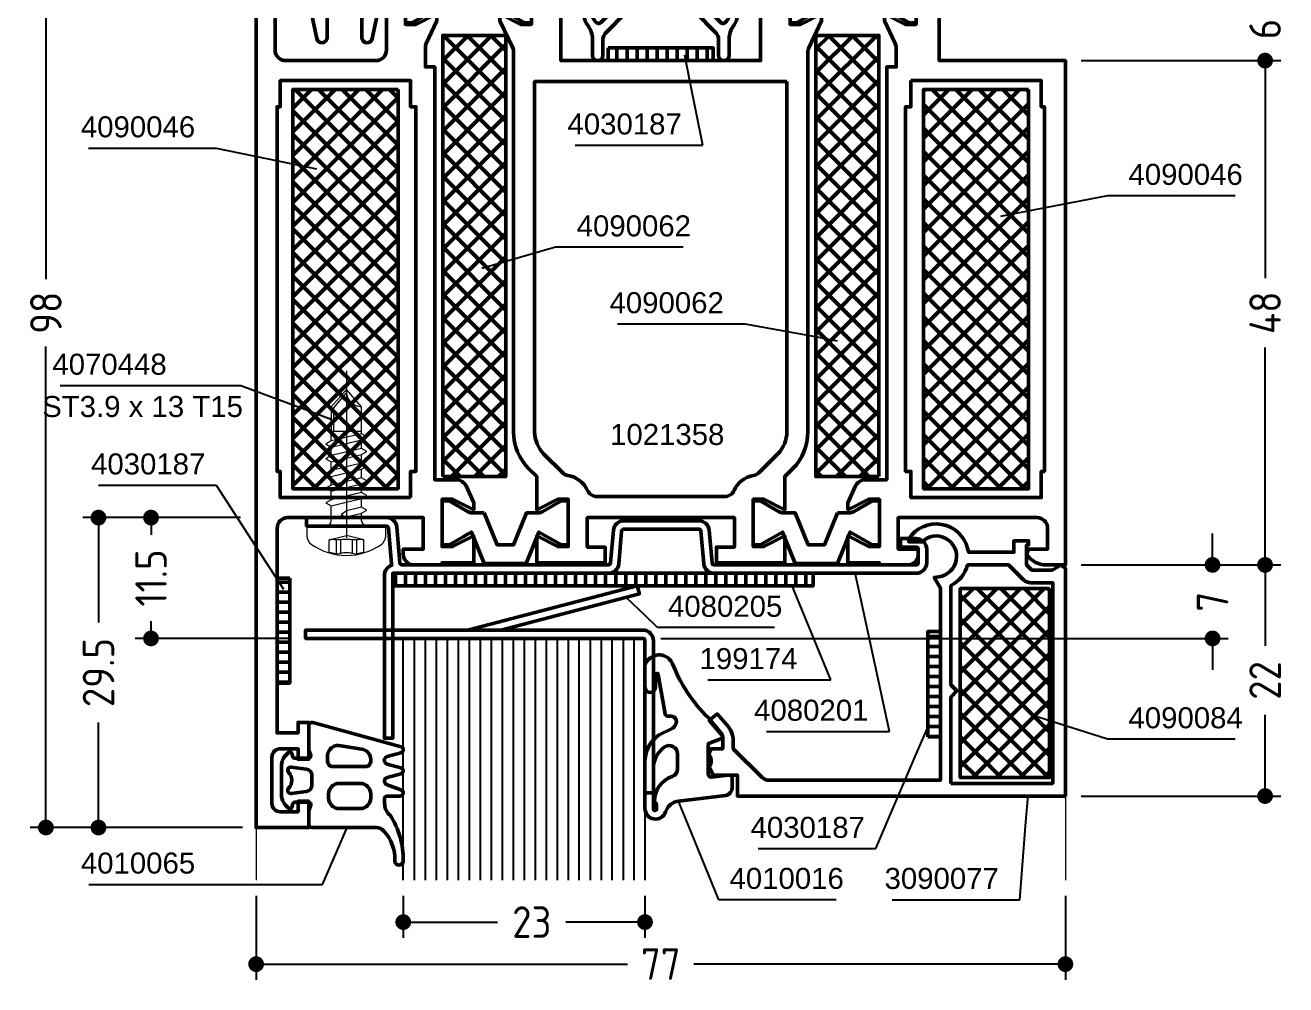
# Model space of a CAD drawing. Header units: millimetres. Extents: x 17 to 180, y 21 to 258.
# Drawn here: x 59.7 to 179.6, y 20.9 to 112.3 of the extents above; entities that cross this region are included whole.
import ezdxf
from ezdxf.enums import TextEntityAlignment as Align

# ---------------------------------------------------------------- set-up
doc = ezdxf.new("R2010")
doc.units = ezdxf.units.MM
doc.linetypes.add('CENTER', pattern=[50.8, 31.75, -6.35, 6.35, -6.35])
doc.linetypes.add('HIDDEN', pattern=[9.525, 6.35, -3.175])
for name, color, linetype, lineweight in [('AM_5', 3, 'Continuous', 25), ('AM_C', 50, 'Continuous', 50), ('AM_S', 80, 'Continuous', 50), ('Cent3', 70, 'CENTER', 18), ('CHide4', 10, 'HIDDEN', 13), ('Cont2', 2, 'Continuous', 25), ('Cont3', 70, 'Continuous', 18), ('Cont4', 10, 'Continuous', 13)]:
    doc.layers.add(name, color=color, linetype=linetype, lineweight=lineweight)
doc.styles.add('HBS_DIMTEXTSTYLE', font='isocp.shx')
doc.styles.add('SWISSL', font='swissl.ttf')
doc.dimstyles.new('Konstruktionsschnitt 1-1$0', dxfattribs={"dimscale": 0, "dimtxt": 3, "dimasz": 1.5, "dimexe": 1.5, "dimexo": 1.5, "dimgap": 1.5, "dimtad": 0, "dimdsep": 46, "dimtxsty": 'HBS_DIMTEXTSTYLE', "dimblk": 'PUNKT', "dimcen": 0, "dimclrd": 3, "dimclre": 3, "dimclrt": 2, "dimadec": 1, "dimazin": 2, "dimtfac": 0.7, "dimtofl": 0, "dimtmove": 0, "dimatfit": 3, "dimfxl": 0, "dimtolj": 1, "dimtzin": 0, "dimarcsym": 0})

# ---------------------------------------------------------------- blocks, each defined once
blk = doc.blocks.new('PUNKT')
at = {"color": 0, "linetype": 'Continuous'}
blk.add_line((-0.5, 0), (-1, 0), dxfattribs=at)
at = {"color": 0, "linetype": 'Continuous', "const_width": 0.5}
blk.add_lwpolyline([(-0.25, 0, 1), (0.25, 0, 1)], format="xyb", close=True, dxfattribs=at)
blk = doc.blocks.new('*D14')
at = {"layer": 'AM_5', "color": 3, "lineweight": -2, "transparency": 16777216}
for p, q in [((80.17, 65.4), (70.17, 65.4)), ((71.67, 63.9), (71.67, 63.76)), ((71.67, 55.4), (71.67, 55.54)), ((84.87, 53.9), (70.17, 53.9))]:
    blk.add_line(p, q, dxfattribs=at)
at = {"layer": 'AM_5', "color": 3, "lineweight": -2, "transparency": 16777216, "xscale": 1.5, "yscale": 1.5, "zscale": 1.5}
for p, rotation in [((71.67, 65.4), 90), ((71.67, 53.9), 270)]:
    blk.add_blockref('PUNKT', p, dxfattribs=dict(at, rotation=rotation))
at = {"layer": 'AM_5', "color": 2, "transparency": 16777216, "insert": (71.67, 59.65), "char_height": 3, "attachment_point": 5, "rotation": 90, "style": 'HBS_DIMTEXTSTYLE'}
blk.add_mtext('\\A1;11.5', dxfattribs=at)
blk = doc.blocks.new('*D15')
at = {"layer": 'AM_5', "color": 3, "lineweight": -2, "transparency": 16777216}
for p, q in [((80.17, 65.4), (65.17, 65.4)), ((66.67, 63.9), (66.67, 55.41)), ((66.67, 37.4), (66.67, 45.89)), ((80.37, 35.9), (65.17, 35.9))]:
    blk.add_line(p, q, dxfattribs=at)
at = {"layer": 'AM_5', "color": 3, "lineweight": -2, "transparency": 16777216, "xscale": 1.5, "yscale": 1.5, "zscale": 1.5}
for p, rotation in [((66.67, 65.4), 90), ((66.67, 35.9), 270)]:
    blk.add_blockref('PUNKT', p, dxfattribs=dict(at, rotation=rotation))
at = {"layer": 'AM_5', "color": 2, "transparency": 16777216, "insert": (66.67, 50.65), "char_height": 3, "attachment_point": 5, "rotation": 90, "style": 'HBS_DIMTEXTSTYLE'}
blk.add_mtext('\\A1;29.5', dxfattribs=at)
blk = doc.blocks.new('*D16')
at = {"layer": 'AM_5', "color": 3, "lineweight": -2, "transparency": 16777216}
for p, q in [((172.67, 62.4), (172.67, 63.9)), ((160.17, 60.9), (174.17, 60.9)), ((120.17, 53.9), (174.17, 53.9)), ((172.67, 52.4), (172.67, 50.9))]:
    blk.add_line(p, q, dxfattribs=at)
at = {"layer": 'AM_5', "color": 3, "lineweight": -2, "transparency": 16777216, "xscale": 1.5, "yscale": 1.5, "zscale": 1.5}
for p, rotation in [((172.67, 60.9), 270), ((172.67, 53.9), 90)]:
    blk.add_blockref('PUNKT', p, dxfattribs=dict(at, rotation=rotation))
at = {"layer": 'AM_5', "color": 2, "transparency": 16777216, "insert": (172.67, 57.4), "char_height": 3, "attachment_point": 5, "rotation": 90, "style": 'HBS_DIMTEXTSTYLE'}
blk.add_mtext('\\A1;7', dxfattribs=at)
blk = doc.blocks.new('*D17')
at = {"layer": 'AM_5', "color": 3, "lineweight": -2, "transparency": 16777216}
for p, q in [((160.17, 60.9), (179.17, 60.9)), ((177.67, 59.4), (177.67, 53.18)), ((177.67, 40.4), (177.67, 46.62)), ((160.17, 38.9), (179.17, 38.9))]:
    blk.add_line(p, q, dxfattribs=at)
at = {"layer": 'AM_5', "color": 3, "lineweight": -2, "transparency": 16777216, "xscale": 1.5, "yscale": 1.5, "zscale": 1.5}
for p, rotation in [((177.67, 60.9), 90), ((177.67, 38.9), 270)]:
    blk.add_blockref('PUNKT', p, dxfattribs=dict(at, rotation=rotation))
at = {"layer": 'AM_5', "color": 2, "transparency": 16777216, "insert": (177.67, 49.9), "char_height": 3, "attachment_point": 5, "rotation": 90, "style": 'HBS_DIMTEXTSTYLE'}
blk.add_mtext('\\A1;22', dxfattribs=at)
blk = doc.blocks.new('*D19')
at = {"layer": 'AM_5', "color": 3, "lineweight": -2, "transparency": 16777216}
for p, q in [((95.67, 29.4), (95.67, 25.4)), ((118.67, 29.4), (118.67, 25.4)), ((97.17, 26.9), (104.65, 26.9)), ((117.17, 26.9), (111.15, 26.9))]:
    blk.add_line(p, q, dxfattribs=at)
at = {"layer": 'AM_5', "color": 3, "lineweight": -2, "transparency": 16777216, "xscale": 1.5, "yscale": 1.5, "zscale": 1.5, "rotation": 180}
blk.add_blockref('PUNKT', (95.67, 26.9), dxfattribs=at)
at = {"layer": 'AM_5', "color": 3, "lineweight": -2, "transparency": 16777216, "xscale": 1.5, "yscale": 1.5, "zscale": 1.5}
blk.add_blockref('PUNKT', (118.67, 26.9), dxfattribs=at)
at = {"layer": 'AM_5', "color": 2, "transparency": 16777216, "insert": (107.9, 26.9), "char_height": 3, "attachment_point": 5, "style": 'HBS_DIMTEXTSTYLE'}
blk.add_mtext('\\A1;23', dxfattribs=at)
blk = doc.blocks.new('*D20')
at = {"layer": 'AM_5', "color": 3, "lineweight": -2, "transparency": 16777216}
for p, q in [((80.17, 133.9), (60.17, 133.9)), ((61.67, 132.4), (61.67, 88.11)), ((61.67, 37.4), (61.67, 81.69)), ((80.37, 35.9), (60.17, 35.9))]:
    blk.add_line(p, q, dxfattribs=at)
at = {"layer": 'AM_5', "color": 3, "lineweight": -2, "transparency": 16777216, "xscale": 1.5, "yscale": 1.5, "zscale": 1.5}
for p, rotation in [((61.67, 133.9), 90), ((61.67, 35.9), 270)]:
    blk.add_blockref('PUNKT', p, dxfattribs=dict(at, rotation=rotation))
at = {"layer": 'AM_5', "color": 2, "transparency": 16777216, "insert": (61.67, 84.9), "char_height": 3, "attachment_point": 5, "rotation": 90, "style": 'HBS_DIMTEXTSTYLE'}
blk.add_mtext('\\A1;98', dxfattribs=at)
blk = doc.blocks.new('*D22')
at = {"layer": 'AM_5', "color": 3, "lineweight": -2, "transparency": 16777216}
for p, q in [((160.17, 108.9), (179.17, 108.9)), ((177.67, 107.4), (177.67, 88.2)), ((177.67, 62.4), (177.67, 81.6)), ((160.17, 60.9), (179.17, 60.9))]:
    blk.add_line(p, q, dxfattribs=at)
at = {"layer": 'AM_5', "color": 3, "lineweight": -2, "transparency": 16777216, "xscale": 1.5, "yscale": 1.5, "zscale": 1.5}
for p, rotation in [((177.67, 108.9), 90), ((177.67, 60.9), 270)]:
    blk.add_blockref('PUNKT', p, dxfattribs=dict(at, rotation=rotation))
at = {"layer": 'AM_5', "color": 2, "transparency": 16777216, "insert": (177.67, 84.9), "char_height": 3, "attachment_point": 5, "rotation": 90, "style": 'HBS_DIMTEXTSTYLE'}
blk.add_mtext('\\A1;48', dxfattribs=at)
blk = doc.blocks.new('*D23')
at = {"layer": 'AM_5', "color": 3, "lineweight": -2, "transparency": 16777216}
for p, q in [((177.67, 116.4), (177.67, 117.9)), ((160.17, 114.9), (179.17, 114.9)), ((160.17, 108.9), (179.17, 108.9)), ((177.67, 107.4), (177.67, 105.9))]:
    blk.add_line(p, q, dxfattribs=at)
at = {"layer": 'AM_5', "color": 3, "lineweight": -2, "transparency": 16777216, "xscale": 1.5, "yscale": 1.5, "zscale": 1.5}
for p, rotation in [((177.67, 114.9), 270), ((177.67, 108.9), 90)]:
    blk.add_blockref('PUNKT', p, dxfattribs=dict(at, rotation=rotation))
at = {"layer": 'AM_5', "color": 2, "transparency": 16777216, "insert": (177.67, 111.9), "char_height": 3, "attachment_point": 5, "rotation": 90, "style": 'HBS_DIMTEXTSTYLE'}
blk.add_mtext('\\A1;6', dxfattribs=at)
blk = doc.blocks.new('WS4070448')
at = {"layer": 'Cent3', "ltscale": 0.5}
blk.add_line((8.05, -14.4), (8.07, 4.66), dxfattribs=at)
at = {"layer": 'CHide4', "ltscale": 0.3}
for p, q in [((7.1, 1.69), (7.1, 3.08)), ((7.51, 1.69), (7.51, 2.97)), ((8.63, 1.69), (8.63, 2.97)), ((9.04, 1.69), (9.04, 3.08))]:
    blk.add_line(p, q, dxfattribs=at)
for points in [[(6.42, 2.92), (6.42, 1.69)], [(9.72, 2.92), (9.72, 1.69)], [(6.42, 1.69), (8.07, 1.25)], [(9.72, 1.69), (8.07, 1.25)]]:
    blk.add_lwpolyline(points, dxfattribs=at)
for centre, radius, start, end in [((6.48, 4.2), 1.28, 267.2848, 298.8872), ((8.07, 5.85), 2.94, 250.6988, 289.3012), ((9.66, 4.2), 1.28, 241.1128, 272.7152), ((6.76, 2.85), 1.21, 253.6643, 286.3357), ((8.07, 11.78), 10.13, 264.4948, 275.5052), ((9.38, 2.85), 1.21, 253.6643, 286.3357)]:
    blk.add_arc(centre, radius, start, end, dxfattribs=at)
at = {"layer": 'Cont4'}
for p, q in [((6.62, -8.64), (6.62, -11)), ((6.62, -8.64), (9.52, -8.64)), ((9.52, -11), (9.52, -8.64)), ((6.62, -11), (8.07, -12.64)), ((8.07, -12.64), (9.52, -11))]:
    blk.add_line(p, q, dxfattribs=at)
blk.add_lwpolyline([(11.39, 2.11, 0.314856), (4.74, 2.11, 0.244912), (4.32, 1.29), (4.32, 0.36), (11.82, 0.36), (11.82, 1.29, 0.244912), (11.39, 2.11, 0.138291)], format="xyb", dxfattribs=at)
for points in [[(6.12, -1.14), (6.62, -1.43), (8.07, -1.08), (8.57, -0.71), (8.07, -0.51), (6.62, -0.85)], [(6.12, -2.54), (6.62, -2.83), (9.52, -2.14), (10.02, -1.85), (9.52, -1.56), (6.62, -2.25)], [(6.12, -3.94), (6.62, -4.23), (9.52, -3.54), (10.02, -3.25), (9.52, -2.96), (6.62, -3.65)], [(6.12, -5.34), (6.62, -5.63), (9.52, -4.94), (10.02, -4.65), (9.52, -4.36), (6.62, -5.05)], [(6.12, -6.74), (6.62, -7.03), (9.52, -6.34), (10.02, -6.05), (9.52, -5.76), (6.62, -6.45)], [(6.12, -8.14), (6.62, -8.43), (9.52, -7.74), (10.02, -7.45), (9.52, -7.16), (6.62, -7.85)]]:
    blk.add_lwpolyline(points, close=True, dxfattribs=at)
for points in [[(6.62, -0.14), (6.62, -0.85)], [(9.52, -0.14), (9.52, -1.56)], [(6.62, -1.43), (6.62, -1.85)], [(6.62, -1.43), (6.62, -2.25)], [(6.62, -1.43), (6.62, -2.25)], [(9.52, -2.14), (9.52, -2.96)], [(6.62, -2.83), (6.62, -3.65)], [(9.52, -3.54), (9.52, -4.36)], [(6.62, -4.23), (6.62, -5.05)], [(6.62, -5.63), (6.62, -6.45)], [(9.52, -4.94), (9.52, -5.76)], [(6.62, -7.03), (6.62, -7.85)], [(9.52, -6.34), (9.52, -7.16)], [(9.52, -7.74), (9.52, -8.64)], [(6.62, -8.43), (6.62, -8.64)], [(9.27, -8.64), (9.27, -10.89), (8.1, -12.28)], [(9.52, -9.14), (9.52, -9.96)], [(6.62, -9.83), (6.62, -10.65)]]:
    blk.add_lwpolyline(points, dxfattribs=at)
for centre, radius, start, end in [((6.12, -0.14), 0.5, 0, 90), ((10.02, -0.14), 0.5, 90, 180), ((6.61, -12.47), 1.47, 353.4244, 89.6688)]:
    blk.add_arc(centre, radius, start, end, dxfattribs=at)
blk = doc.blocks.new('*S64')
at = {"layer": 'AM_5', "color": 3, "linetype": 'Continuous'}
blk.add_line((139.2, 57.66), (138.67, 60.1), dxfattribs=at)
at = {"layer": 'AM_5', "color": 3}
for p, q in [((141.93, 45.04), (139.2, 57.66)), ((130.23, 45.04), (141.93, 45.04))]:
    blk.add_line(p, q, dxfattribs=at)
at = {"layer": 'AM_5', "color": 2, "insert": (139.93, 46.04), "char_height": 2, "attachment_point": 9, "style": 'SWISSL'}
blk.add_mtext('4080201', dxfattribs=at)
blk = doc.blocks.new('*S65')
at = {"layer": 'AM_5', "color": 3, "linetype": 'Continuous'}
blk.add_line((133.62, 56.59), (132.66, 58.9), dxfattribs=at)
at = {"layer": 'AM_5', "color": 3}
for p, q in [((136.36, 49.95), (133.62, 56.59)), ((124.66, 49.95), (136.36, 49.95))]:
    blk.add_line(p, q, dxfattribs=at)
at = {"layer": 'AM_5', "color": 2, "insert": (133.18, 50.95), "char_height": 2, "attachment_point": 9, "style": 'SWISSL'}
blk.add_mtext('199174', dxfattribs=at)
blk = doc.blocks.new('*S66')
at = {"layer": 'AM_5', "color": 3, "linetype": 'Continuous'}
blk.add_line((118.68, 56.07), (116.87, 57.8), dxfattribs=at)
at = {"layer": 'AM_5', "color": 3}
for p, q in [((119.86, 54.93), (118.68, 56.07)), ((130.99, 54.93), (119.86, 54.93))]:
    blk.add_line(p, q, dxfattribs=at)
at = {"layer": 'AM_5', "color": 2, "insert": (120.86, 55.93), "char_height": 2, "attachment_point": 7, "style": 'SWISSL'}
blk.add_mtext('4080205', dxfattribs=at)
blk = doc.blocks.new('*S67')
at = {"layer": 'AM_5', "color": 3, "linetype": 'Continuous'}
blk.add_line((122.81, 36.09), (121.87, 38.41), dxfattribs=at)
at = {"layer": 'AM_5', "color": 3}
for p, q in [((125.71, 29.03), (122.81, 36.09)), ((136.86, 29.03), (125.71, 29.03))]:
    blk.add_line(p, q, dxfattribs=at)
at = {"layer": 'AM_5', "color": 2, "insert": (126.71, 30.03), "char_height": 2, "attachment_point": 7, "style": 'SWISSL'}
blk.add_mtext('4010016', dxfattribs=at)
blk = doc.blocks.new('*S68')
at = {"layer": 'AM_5', "color": 3, "linetype": 'Continuous'}
blk.add_line((89.35, 33.61), (90.34, 35.9), dxfattribs=at)
at = {"layer": 'AM_5', "color": 3}
for p, q in [((87.99, 30.49), (89.35, 33.61)), ((65.74, 30.49), (87.99, 30.49))]:
    blk.add_line(p, q, dxfattribs=at)
at = {"layer": 'AM_5', "color": 2, "insert": (75.87, 31.49), "char_height": 2, "attachment_point": 9, "style": 'SWISSL'}
blk.add_mtext('4010065', dxfattribs=at)
blk = doc.blocks.new('*U25', base_point=(53.9, -129.91))
for p, q in [((53.9, -107.96), (30.9, -107.96)), ((53.9, -109), (30.9, -109)), ((53.9, -110.05), (30.9, -110.05)), ((53.9, -111.09), (30.9, -111.09)), ((53.9, -112.14), (30.9, -112.14)), ((53.9, -113.19), (30.9, -113.19)), ((53.9, -114.23), (30.9, -114.23)), ((53.9, -115.28), (30.9, -115.28)), ((53.9, -116.32), (30.9, -116.32)), ((53.9, -117.37), (30.9, -117.37)), ((53.9, -118.41), (30.9, -118.41)), ((53.9, -119.46), (30.9, -119.46)), ((53.9, -120.5), (30.9, -120.5)), ((53.9, -121.55), (30.9, -121.55)), ((53.9, -122.59), (30.9, -122.59)), ((53.9, -123.64), (30.9, -123.64)), ((53.9, -124.69), (30.9, -124.69)), ((53.9, -125.73), (30.9, -125.73)), ((53.9, -126.78), (30.9, -126.78)), ((53.9, -127.82), (30.9, -127.82)), ((53.9, -128.87), (30.9, -128.87))]:
    blk.add_line(p, q)
blk.add_lwpolyline([(30.9, -129.91), (53.9, -129.91), (53.9, -106.91), (30.9, -106.91)])
blk = doc.blocks.new('*S76')
at = {"layer": 'AM_5', "color": 3, "linetype": 'Continuous'}
blk.add_line((157.97, 45.8), (155.58, 46.55), dxfattribs=at)
at = {"layer": 'AM_5', "color": 3}
for p, q in [((162.67, 44.32), (157.97, 45.8)), ((174.83, 44.32), (162.67, 44.32))]:
    blk.add_line(p, q, dxfattribs=at)
at = {"layer": 'AM_5', "color": 2, "insert": (164.67, 45.32), "char_height": 2, "attachment_point": 7, "style": 'SWISSL'}
blk.add_mtext('4090084', dxfattribs=at)
blk = doc.blocks.new('*S77')
at = {"layer": 'AM_5', "color": 3, "linetype": 'Continuous'}
blk.add_line((144.58, 43.11), (145.57, 45.41), dxfattribs=at)
at = {"layer": 'AM_5', "color": 3}
for p, q in [((140.62, 33.89), (144.58, 43.11)), ((129.44, 33.89), (140.62, 33.89))]:
    blk.add_line(p, q, dxfattribs=at)
at = {"layer": 'AM_5', "color": 2, "insert": (139.59, 34.89), "char_height": 2, "attachment_point": 9, "style": 'SWISSL'}
blk.add_mtext('4030187', dxfattribs=at)
blk = doc.blocks.new('*S78')
at = {"layer": 'AM_5', "color": 3}
for p, q in [((66.68, 68.48), (77.87, 68.48)), ((77.87, 68.48), (82.91, 60.68))]:
    blk.add_line(p, q, dxfattribs=at)
at = {"layer": 'AM_5', "color": 3, "linetype": 'Continuous'}
blk.add_line((82.91, 60.68), (84.27, 58.58), dxfattribs=at)
at = {"layer": 'AM_5', "color": 2, "insert": (76.84, 69.48), "char_height": 2, "attachment_point": 9, "style": 'SWISSL'}
blk.add_mtext('4030187', dxfattribs=at)
blk = doc.blocks.new('*S79')
at = {"layer": 'AM_5', "color": 3}
for p, q in [((162.67, 96.04), (154.94, 94.54)), ((174.83, 96.04), (162.67, 96.04))]:
    blk.add_line(p, q, dxfattribs=at)
at = {"layer": 'AM_5', "color": 3, "linetype": 'Continuous'}
blk.add_line((154.94, 94.54), (152.49, 94.07), dxfattribs=at)
at = {"layer": 'AM_5', "color": 2, "insert": (164.67, 97.04), "char_height": 2, "attachment_point": 7, "style": 'SWISSL'}
blk.add_mtext('4090046', dxfattribs=at)
blk = doc.blocks.new('*S80')
at = {"layer": 'AM_5', "color": 3}
for p, q in [((116.04, 83.83), (128.17, 83.83)), ((128.17, 83.83), (134.5, 82.69))]:
    blk.add_line(p, q, dxfattribs=at)
at = {"layer": 'AM_5', "color": 3, "linetype": 'Continuous'}
blk.add_line((134.5, 82.69), (136.96, 82.24), dxfattribs=at)
at = {"layer": 'AM_5', "color": 2, "insert": (126.17, 84.83), "char_height": 2, "attachment_point": 9, "style": 'SWISSL'}
blk.add_mtext('4090062', dxfattribs=at)
blk = doc.blocks.new('*S81')
at = {"layer": 'AM_5', "color": 3}
for p, q in [((110.17, 91.14), (105.56, 89.8)), ((122.31, 91.14), (110.17, 91.14))]:
    blk.add_line(p, q, dxfattribs=at)
at = {"layer": 'AM_5', "color": 3, "linetype": 'Continuous'}
blk.add_line((105.56, 89.8), (103.16, 89.1), dxfattribs=at)
at = {"layer": 'AM_5', "color": 2, "insert": (112.17, 92.14), "char_height": 2, "attachment_point": 7, "style": 'SWISSL'}
blk.add_mtext('4090062', dxfattribs=at)
blk = doc.blocks.new('*S82')
at = {"layer": 'AM_5', "color": 3}
for p, q in [((65.71, 100.57), (77.87, 100.57)), ((77.87, 100.57), (84.96, 99.11))]:
    blk.add_line(p, q, dxfattribs=at)
at = {"layer": 'AM_5', "color": 3, "linetype": 'Continuous'}
blk.add_line((84.96, 99.11), (87.41, 98.6), dxfattribs=at)
at = {"layer": 'AM_5', "color": 2, "insert": (75.87, 101.57), "char_height": 2, "attachment_point": 9, "style": 'SWISSL'}
blk.add_mtext('4090046', dxfattribs=at)
blk = doc.blocks.new('*S86')
at = {"layer": 'AM_5', "color": 3, "linetype": 'Continuous'}
blk.add_line((122.94, 106.97), (122.45, 109.42), dxfattribs=at)
at = {"layer": 'AM_5', "color": 3}
for p, q in [((124.17, 100.84), (122.94, 106.97)), ((112.02, 100.84), (124.17, 100.84))]:
    blk.add_line(p, q, dxfattribs=at)
at = {"layer": 'AM_5', "color": 2, "insert": (122.17, 101.84), "char_height": 2, "attachment_point": 9, "style": 'SWISSL'}
blk.add_mtext('4030187', dxfattribs=at)
blk = doc.blocks.new('*S87')
at = {"layer": 'AM_5', "color": 3, "linetype": 'Continuous'}
blk.add_line((154.92, 36.45), (155.12, 38.95), dxfattribs=at)
at = {"layer": 'AM_5', "color": 3}
for p, q in [((154.34, 29.03), (154.92, 36.45)), ((142.18, 29.03), (154.34, 29.03))]:
    blk.add_line(p, q, dxfattribs=at)
at = {"layer": 'AM_5', "color": 2, "insert": (152.34, 30.03), "char_height": 2, "attachment_point": 9, "style": 'SWISSL'}
blk.add_mtext('3090077', dxfattribs=at)
blk = doc.blocks.new('*S89')
at = {"layer": 'AM_5', "color": 3}
for p, q in [((63.02, 77.97), (80.22, 77.97)), ((80.22, 77.97), (86.47, 75.65))]:
    blk.add_line(p, q, dxfattribs=at)
at = {"layer": 'AM_5', "color": 3, "linetype": 'Continuous'}
blk.add_line((86.47, 75.65), (88.81, 74.78), dxfattribs=at)
at = {"layer": 'AM_5', "color": 2, "insert": (73.16, 78.97), "char_height": 2, "attachment_point": 9, "style": 'SWISSL'}
blk.add_mtext('4070448', dxfattribs=at)
blk = doc.blocks.new('ZAHL rechts')
at = {"layer": 'AM_5', "color": 2, "style": 'SWISSL'}
blk.add_attdef('XXX', text='', height=1.5, dxfattribs=at).set_placement((-1.95, -2.5), align=Align.RIGHT)
blk = doc.blocks.new('*D49')
at = {"layer": 'AM_5', "color": 3, "lineweight": -2, "transparency": 16777216}
for p, q in [((81.67, 29.4), (81.67, 21.4)), ((158.67, 29.4), (158.67, 21.4)), ((83.17, 22.9), (117.02, 22.9)), ((157.17, 22.9), (123.32, 22.9))]:
    blk.add_line(p, q, dxfattribs=at)
at = {"layer": 'AM_5', "color": 3, "lineweight": -2, "transparency": 16777216, "xscale": 1.5, "yscale": 1.5, "zscale": 1.5, "rotation": 180}
blk.add_blockref('PUNKT', (81.67, 22.9), dxfattribs=at)
at = {"layer": 'AM_5', "color": 3, "lineweight": -2, "transparency": 16777216, "xscale": 1.5, "yscale": 1.5, "zscale": 1.5}
blk.add_blockref('PUNKT', (158.67, 22.9), dxfattribs=at)
at = {"layer": 'AM_5', "color": 2, "transparency": 16777216, "insert": (120.17, 22.9), "char_height": 3, "attachment_point": 5, "style": 'HBS_DIMTEXTSTYLE'}
blk.add_mtext('\\A1;77', dxfattribs=at)
blk = doc.blocks.new('WI1021358')
for points in [[(-59.8, 2.2), (-59.8, 1.55), (-61.8, 2.55), (-62.8, 2.55), (-62.8, -1.95), (-61.8, -1.95), (-59.8, -0.95), (-59.8, -3.5), (-65, -3.5), (-65, -2), (-64.6, -2), (-64.6, 5, 0.414214), (-65.6, 6), (-74.2, 6, 0.414214), (-75.2, 5), (-75.2, -2), (-72.2, -2), (-72.06, -2.34), (-73.22, -3.5), (-75.2, -3.5), (-75.2, -10), (-73, -10), (-73, -9), (-72, -9), (-72, -12.5), (-73, -12.5), (-73, -11.5), (-74.7, -11.5, 0.414214), (-75.5, -12.3), (-75.5, -16.7, 0.414214), (-74.7, -17.5), (-73, -17.5), (-73, -16.5), (-72, -16.5), (-72, -19), (-77, -19), (-77, 79), (-72, 79), (-72, 76.5), (-73, 76.5), (-73, 77.5), (-74.7, 77.5, 0.414214), (-75.5, 76.7), (-75.5, 72.3, 0.414214), (-74.7, 71.5), (-73, 71.5), (-73, 72.5), (-72, 72.5), (-72, 69), (-73, 69), (-73, 70), (-75, 70), (-75, 50.5, 0.414214), (-74, 49.5), (-61.1, 49.5), (-61.1, 52.5), (-63, 52.5), (-63, 53, -0.414214), (-62, 54), (-59.3, 54), (-59.3, 53.8), (-56.3, 53.8), (-56.3, 51.25), (-58.3, 52.25), (-59.3, 52.25), (-59.3, 47.75), (-58.3, 47.75), (-56.3, 48.75), (-56.3, 48.1), (-57.03, 46.49, -0.294108), (-57.94, 45.9), (-60, 45.9), (-60, 6.6), (-60.9, 6.6), (-60.9, 4.78, 0.109518), (-60.81, 4.36), (-59.8, 2.2)], [(-17.7, 54), (-15, 54, -0.414214), (-14, 53), (-14, 52.5), (-15.9, 52.5), (-15.9, 49.5), (-2.7, 49.5, 0.414214), (-1.7, 50.5), (-1.7, 52.5), (-3.5, 52.5), (-3.71, 53.01), (-3.31, 53.41, -0.198912), (-1.9, 54), (0, 54), (0, 6), (-12, 6), (-12, -3.5), (-17.2, -3.5), (-17.2, -0.95), (-15.2, -1.95), (-14.2, -1.95), (-14.2, 2.55), (-15.2, 2.55), (-17.2, 1.55), (-17.2, 2.2), (-16.19, 4.36, 0.109518), (-16.1, 4.78), (-16.1, 6.6), (-17, 6.6), (-17, 45.9), (-19.06, 45.9, -0.294108), (-19.97, 46.49), (-20.7, 48.1), (-20.7, 48.75), (-18.7, 47.75), (-17.7, 47.75), (-17.7, 52.25), (-18.7, 52.25), (-20.7, 51.25), (-20.7, 53.8), (-17.7, 53.8), (-17.7, 54)], [(-55.31, 49.05), (-56.43, 49.05, 0.131652), (-56.83, 48.94), (-58.64, 47.9), (-59.3, 47.9), (-59.3, 52.1), (-58.64, 52.1), (-57.3, 51.33), (-56.81, 51.05), (-56.51, 50.87), (-55.3, 53.88), (-51.3, 53.88), (-50.09, 50.87), (-47.96, 52.1), (-47.3, 52.1), (-47.3, 47.9), (-47.96, 47.9), (-49.77, 48.94, 0.131652), (-50.17, 49.05), (-51.29, 49.05), (-52.51, 52.08), (-54.08, 52.08)], [(-24.5, 41.33, 0.198912), (-25.96, 44.86), (-26.7, 45.6), (-26.7, 48.75), (-28.7, 47.75), (-29.7, 47.75), (-29.7, 52.25), (-28.7, 52.25), (-26.7, 51.25), (-26.7, 53.8), (-33.2, 53.8), (-33.2, 52.3), (-31.5, 52.3), (-31.5, 49.5), (-45.5, 49.5), (-45.5, 52.3), (-43.8, 52.3), (-43.8, 53.8), (-50.3, 53.8), (-50.3, 51.25), (-48.3, 52.25), (-47.3, 52.25), (-47.3, 47.75), (-48.3, 47.75), (-50.3, 48.75), (-50.3, 45.6), (-51.04, 44.86, 0.198912), (-52.5, 41.33), (-52.5, 5.21, -0.109518), (-52.59, 4.79), (-53.8, 2.2), (-53.8, 1.55), (-51.8, 2.55), (-50.8, 2.55), (-50.8, -1.95), (-51.8, -1.95), (-53.8, -0.95), (-53.8, -3.5), (-45.5, -3.5), (-45.5, 0.3), (-48, 0.3), (-48, 6), (-29, 6), (-29, 0.3), (-31.5, 0.3), (-31.5, -3.5), (-23.2, -3.5), (-23.2, -0.95), (-25.2, -1.95), (-26.2, -1.95), (-26.2, 2.55), (-25.2, 2.55), (-23.2, 1.55), (-23.2, 2.2), (-24.41, 4.79, -0.109518), (-24.5, 5.21)], [(-21.69, 49.05), (-20.57, 49.05, -0.131652), (-20.17, 48.94), (-18.36, 47.9), (-17.7, 47.9), (-17.7, 52.1), (-18.36, 52.1), (-19.7, 51.33), (-20.19, 51.05), (-20.49, 50.87), (-21.7, 53.88), (-25.7, 53.88), (-26.91, 50.87), (-29.04, 52.1), (-29.7, 52.1), (-29.7, 47.9), (-29.04, 47.9), (-27.23, 48.94, -0.131652), (-26.83, 49.05), (-25.71, 49.05), (-24.49, 52.08), (-22.91, 52.08)], [(-26.5, 8), (-50.5, 8), (-50.5, 41.33, -0.198912), (-49.62, 43.45), (-47.86, 45.21, -0.154989), (-47.33, 45.49, 0.248244), (-45.47, 46.91, -0.293963), (-44.56, 47.5), (-32.43, 47.5, -0.293963), (-31.52, 46.91, 0.248244), (-29.67, 45.49, -0.154989), (-29.14, 45.21), (-27.38, 43.45, -0.198912), (-26.5, 41.33)], [(-58.81, 1.25), (-59.93, 1.25, -0.131652), (-60.33, 1.36), (-62.14, 2.4), (-62.8, 2.4), (-62.8, -1.8), (-62.14, -1.8), (-60.8, -1.03), (-60.31, -0.74), (-60.01, -0.57), (-58.8, -3.57), (-54.8, -3.57), (-53.59, -0.57), (-51.46, -1.8), (-50.8, -1.8), (-50.8, 2.4), (-51.46, 2.4), (-53.27, 1.36, -0.131652), (-53.67, 1.25), (-54.79, 1.25), (-56.01, -1.77), (-57.58, -1.77)], [(-18.19, 1.25), (-17.07, 1.25, 0.131652), (-16.67, 1.36), (-14.86, 2.4), (-14.2, 2.4), (-14.2, -1.8), (-14.86, -1.8), (-16.2, -1.03), (-16.69, -0.74), (-16.99, -0.57), (-18.2, -3.57), (-22.2, -3.57), (-23.41, -0.57), (-25.54, -1.8), (-26.2, -1.8), (-26.2, 2.4), (-25.54, 2.4), (-23.73, 1.36, 0.131652), (-23.33, 1.25), (-22.21, 1.25), (-20.99, -1.77), (-19.41, -1.77)]]:
    blk.add_lwpolyline(points, format="xyb", close=True)
for points in [[(-62.3, 47.6), (-74.7, 47.6), (-74.7, 45.1), (-75, 45.1), (-75, 10.4), (-74.7, 10.4), (-74.7, 7.9), (-62.3, 7.9), (-62.3, 10.4), (-61.8, 10.4), (-61.8, 45.1), (-62.3, 45.1), (-62.3, 47.6)], [(-14.7, 7.9), (-2.3, 7.9), (-2.3, 10.4), (-2, 10.4), (-2, 45.1), (-2.3, 45.1), (-2.3, 47.6), (-14.7, 47.6), (-14.7, 45.1), (-15.2, 45.1), (-15.2, 10.4), (-14.7, 10.4), (-14.7, 7.9)]]:
    blk.add_lwpolyline(points, close=True)
blk = doc.blocks.new('WI3090077')
for points in [[(0, 22), (0, 0.3), (-0.45, 0.04), (-1.25, 0.5), (-3.2, 0.5), (-3.7, 0), (-3.7, -1.9), (-3.5, -1.9), (-3.5, -2.3), (-4.9, -2.3), (-4.9, -1.2), (-9.2, -1.2), (-9.3, -1.57, -0.652679), (-14.9, -2.49), (-14.9, -2.2), (-13.66, -2.2, 1.382111), (-12.04, 1.13), (-12.48, 1.19), (-11.9, 2.2), (-11.9, 20.5), (-28.19, 20.5, 0.198912), (-28.89, 20.21), (-31.6, 17.5), (-31.6, 16.71, -0.176327), (-32.07, 15.43), (-33.12, 14.18), (-33.88, 14.82), (-32.6, 16.35), (-32.6, 17.5), (-33.7, 17.5), (-33.93, 17.99, 0.339409), (-33.9, 19.21), (-33.5, 20), (-31.2, 20), (-31.2, 22), (0, 22)], [(-10.9, 20.8), (-10.9, 12.58), (-10.32, 12), (-10.9, 11.42), (-10.9, 1.97, -0.213458), (-9.31, 0), (-5.4, 0), (-3.99, 1.41, -0.198912), (-3.28, 1.7), (-1.2, 1.7), (-1.2, 20.8), (-10.9, 20.8)]]:
    blk.add_lwpolyline(points, format="xyb", close=True)
blk = doc.blocks.new('WI199174')
h = blk.add_hatch()
h.set_pattern_fill('LINE', color=256, scale=0.3, angle=450)
h.set_pattern_definition([(90, (-128.9122, 157.0203), (-0.9525, 1e-15), [])])
h.paths.add_polyline_path([(0, 1.2), (0, 0), (40, 0), (40, 1.2)])
blk.add_lwpolyline([(0, 1.2), (0, 0), (40, 0), (40, 1.2)], close=True)
blk = doc.blocks.new('WI4010016')
for points in [[(1.19, 1.96, -0.346133), (1.8, 1.18), (1.8, 0.3, -0.449698), (1.46, 0), (-0.16, 0.2, 0.449698), (-0.5, -0.1), (-0.5, -2.79, 0.315299), (-0.3, -3.07), (0.7, -3.44, -0.548619), (0.81, -3.93), (-0.5, -5.46, 0.104737), (-3.91, -10.66, -0.684728), (-6.5, -10.42), (-6.5, -8.36, -1), (-5.5, -8.36), (-5.5, -9.42, 0.287601), (-5.34, -9.69, 0.156883), (-5.25, -9.53), (-4.59, -5.82, -0.041381), (-4.57, -5.74), (-4.52, -5.69, -0.200274), (-4.31, -5.6), (-4, -5.6, 0.57735), (-3.57, -4.85), (-3.72, -4.58, 0.149451), (-3.85, -4.46), (-5.14, -3.83, -0.069927), (-5.25, -3.76), (-5.51, -3.53, -0.212557), (-6.5, -1.3), (-6.5, 3.2, -0.852431), (-4.55, 3.51, 0.291336), (-3.3, 2.49), (1.19, 1.96)], [(1.19, 1.96, -0.346133), (1.8, 1.18), (1.8, 0.3, -0.449698), (1.46, 0), (-0.16, 0.2, 0.449698), (-0.5, -0.1), (-0.5, -2.79, 0.315299), (-0.3, -3.07), (0.7, -3.44, -0.548619), (0.81, -3.93), (-0.5, -5.46, 0.104737), (-3.91, -10.66, -0.684728), (-6.5, -10.42), (-6.5, -8.36, -1), (-5.5, -8.36), (-5.5, -9.42, 0.287601), (-5.34, -9.69, 0.156883), (-5.25, -9.53), (-4.59, -5.82, -0.041381), (-4.57, -5.74), (-4.52, -5.69, -0.200274), (-4.31, -5.6), (-4, -5.6, 0.57735), (-3.57, -4.85), (-3.72, -4.58, 0.149451), (-3.85, -4.46), (-5.14, -3.83, -0.069927), (-5.25, -3.76), (-5.51, -3.53, -0.212557), (-6.5, -1.3), (-6.5, 3.2, -0.852431), (-4.55, 3.51, 0.291336), (-3.3, 2.49), (1.19, 1.96)], [(-3.4, -2, -0.612992), (-4.67, -2.65, -0.239931), (-5.7, -0.63), (-5.7, 3.25, -1), (-5.4, 3.25), (-5.4, 2.88, -0.317837), (-5.6, 2.6), (-5.6, 2.51, 0.317975), (-3.93, 0.15, -0.317975), (-3.4, -0.6), (-3.4, -2)], [(-3.4, -2, -0.612992), (-4.67, -2.65, -0.239931), (-5.7, -0.63), (-5.7, 3.25, -1), (-5.4, 3.25), (-5.4, 2.88, -0.317837), (-5.6, 2.6), (-5.6, 2.51, 0.317975), (-3.93, 0.15, -0.317975), (-3.4, -0.6), (-3.4, -2)]]:
    blk.add_lwpolyline(points, format="xyb", close=True)
blk = doc.blocks.new('WI4010065')
for points in [[(0.3, 0, 0.414214), (0, -0.3), (0, -1.62), (0.19, -2.13, -0.520567), (0, -2.4), (-1.33, -2.4, -0.36397), (-1.53, -2.23), (-1.58, -1.97, 0.594937), (-1.91, -1.85), (-2.12, -2.05, 0.208), (-2.6, -3.15), (-2.6, -5.85, 0.208), (-2.12, -6.95), (-1.91, -7.15, 0.594937), (-1.58, -7.03), (-1.53, -6.77, -0.36397), (-1.33, -6.6), (0, -6.6, -0.520567), (0.19, -6.87), (0, -7.38), (0, -9.7, 0.505497), (0.39, -9.99), (8.79, -7.69, 0.751737), (8.78, -7.11), (7.47, -6.76, -0.767327), (7.47, -6.04), (8.78, -5.69, 0.767327), (8.78, -5.11), (7.46, -4.76, -0.767327), (7.46, -4.08), (8.78, -3.59, 0.876976), (8.7, -3), (7.5, -3, -0.414214), (7.2, -2.7), (7.2, -2.48, -0.051818), (7.23, -2.17, -0.225446), (7.75, -1.18, 0.150709), (9, 3.17, 1.016945), (8.2, 3.15, -0.195341), (7.16, 0.33, -0.211259), (6.42, 0)], [(4.9, -1.8, -0.414214), (5.9, -2.8), (5.9, -3.2, -0.414214), (4.9, -4.2), (2.9, -4.2, -0.414214), (1.9, -3.2), (1.9, -2.8, -0.414214), (2.9, -1.8)], [(0.3, -4.98), (0.3, -4.02, 0.378866), (-0.23, -3.43), (-1.66, -3.25, 0.717695), (-1.91, -3.76, -0.421053), (-1.91, -5.24, 0.717695), (-1.66, -5.75), (-0.23, -5.57, 0.378866)], [(5.4, -5.8, -0.414214), (5.9, -6.3), (5.9, -6.49, -0.328465), (5.2, -7.44), (3.1, -7.78, -0.505497), (1.8, -6.83), (1.8, -6.3, -0.414214), (2.3, -5.8)]]:
    blk.add_lwpolyline(points, format="xyb", close=True)
blk = doc.blocks.new('WI4030031')
blk.add_lwpolyline([(6.2, -9.4, 0.414214), (6.7, -8.9), (6.7, -8.4, 0.414214), (6.2, -7.9), (4.3, -7.9, -0.414214), (4, -7.6), (4, -5.44, -0.198912), (4.09, -5.23), (5.7, -3.62, -0.366985), (6.08, -3.59, -0.409938), (6.32, -4.97, 0.152896), (6, -6), (6, -6.6, 0.414214), (6.3, -6.9), (6.6, -6.9, 0.414214), (6.8, -6.7), (6.8, -6.55, -0.131652), (6.84, -6.4), (7.26, -5.67, 0.131652), (7.3, -5.52), (7.3, -4.4, 0.166731), (6.92, -3.3, -0.166731), (6.5, -2.07), (6.5, -0.5, 1), (5.5, -0.5), (5.5, -1.99, -0.198912), (5.21, -2.69), (3.29, -4.61, 0.198912), (3, -5.31), (3, -7.1, -0.414214), (2.7, -7.4), (-2.7, -7.4, -0.414214), (-3, -7.1), (-3, -5.31, 0.198912), (-3.29, -4.61), (-5.21, -2.69, -0.198912), (-5.5, -1.99), (-5.5, -0.5, 1), (-6.5, -0.5), (-6.5, -2.07, -0.166731), (-6.92, -3.3, 0.166731), (-7.3, -4.4), (-7.3, -5.52, 0.131652), (-7.26, -5.67), (-6.84, -6.4, -0.131652), (-6.8, -6.55), (-6.8, -6.7, 0.414214), (-6.6, -6.9), (-6.3, -6.9, 0.414214), (-6, -6.6), (-6, -6, 0.152896), (-6.32, -4.97, -0.409938), (-6.08, -3.59, -0.366985), (-5.7, -3.62), (-4.09, -5.23, -0.198912), (-4, -5.44), (-4, -7.6, -0.414214), (-4.3, -7.9), (-6.2, -7.9, 0.414214), (-6.7, -8.4), (-6.7, -8.9, 0.414214), (-6.2, -9.4), (6.2, -9.4)], format="xyb", close=True)
blk = doc.blocks.new('WI4030183')
blk.add_lwpolyline([(7.3, 2, -0.414214), (7.8, 1.5), (7.8, 0.2, -0.414214), (7.6, 0), (7.08, 0, 0.198912), (6.94, -0.06), (6.59, -0.41, 0.198912), (6.5, -0.62), (6.5, -1.33, 0.341999), (6.72, -1.62, -0.401322), (7.09, -2.2), (5.99, -7.4, -0.900845), (5, -7.3), (5, -1.65, 1), (1.7, -1.65), (1.7, -7.3, -0.900845), (0.71, -7.4), (-0.39, -2.2, -0.401322), (-0.03, -1.62, 0.341999), (0.2, -1.33), (0.2, -0.3, 0.445229), (-0.13, 0), (-6.51, 0, -0.445229), (-6.71, 0.22), (-6.64, 0.89, -0.249328), (-6.54, 1.05), (-5.85, 1.41, -0.120826), (-3.54, 2), (7.3, 2)], format="xyb", close=True)
blk = doc.blocks.new('WI4030187')
h = blk.add_hatch()
h.set_pattern_fill('LINE', color=256, scale=0.3, angle=90)
h.set_pattern_definition([(90, (-80.7637, 6.1459), (-0.9525, 9e-16), [])])
h.paths.add_polyline_path([(5, 0), (5, 1.2), (-5, 1.2), (-5, 0)])
blk.add_lwpolyline([(5, 1.2), (5, 0), (-5, 0), (-5, 1.2), (5, 1.2)], close=True)
blk = doc.blocks.new('WI4080201')
blk.add_lwpolyline([(-49, 1, 0.414214), (-48.8, 0.8), (-28.48, 0.8, -0.388879), (-27.49, -0.11), (-27.22, -3.22, 0.388879), (-27.02, -3.4), (-19.88, -3.4, 0.388879), (-19.68, -3.22), (-19.41, -0.11, -0.388879), (-18.42, 0.8), (0.8, 0.8, -0.414214), (1.8, -0.2), (1.8, -1.5, -0.414214), (0.8, -2.5), (-0.7, -2.5), (-0.7, -1.7), (0.8, -1.7, 0.414214), (1, -1.5), (1, -0.2, 0.414214), (0.8, 0), (-18.42, 0, 0.388879), (-18.62, -0.18), (-18.89, -3.29, -0.388879), (-19.88, -4.2), (-27.02, -4.2, -0.388879), (-28.01, -3.29), (-28.28, -0.18, 0.388879), (-28.48, 0), (-48.12, 0, 0.388879), (-48.32, -0.18), (-48.61, -3.59, -0.388879), (-49.61, -4.5), (-57.2, -4.5), (-57.2, -3.7), (-49.61, -3.7, 0.388879), (-49.41, -3.52), (-49.11, -0.11, -0.039327), (-49.09, 0.04, -0.331311), (-49.8, 1), (-49.8, 16.5), (-49, 16.5), (-49, 1)], format="xyb", close=True)
blk = doc.blocks.new('WI4080205')
blk.add_lwpolyline([(0.8, 0.2, -0.414214), (-0.2, -0.8), (-32.3, -0.8), (-32.3, 0), (-0.2, 0, 0.414214), (0, 0.2), (0, 14.7), (0.8, 14.7), (0.8, 0.2)], format="xyb", close=True)
blk.add_lwpolyline([(-13.72, -0.8), (-0.53, -4.23), (-0.74, -5), (-16.9, -0.8)])
blk = doc.blocks.new('WI4090046')
h = blk.add_hatch()
h.set_pattern_fill('ANSI37', color=256, scale=0.5, angle=90, style=0)
h.set_pattern_definition([(135, (26.782, 0.85), (-1.12253, -1.12253), []), (225, (26.782, 0.85), (1.12253, -1.12253), [])])
h.paths.add_polyline_path([(0.85, -1.2), (0.85, -11.2), (38.85, -11.2), (38.85, -1.2)])
blk.add_lwpolyline([(38.85, -1.2), (38.85, -11.2), (0.85, -11.2), (0.85, -1.2), (38.85, -1.2)], close=True)
blk = doc.blocks.new('WI4090062')
h = blk.add_hatch()
h.set_pattern_fill('ANSI37', color=256, scale=0.5, angle=90, style=0)
h.set_pattern_definition([(135, (22.3234, -42.3), (-1.122532, -1.122532), []), (225, (22.3234, -42.3), (1.122532, -1.122532), [])])
h.paths.add_polyline_path([(-42.3, -0.74), (-42.3, -6.74), (-0.3, -6.74), (-0.3, -0.74)])
blk.add_lwpolyline([(-0.3, -0.75), (-0.3, -6.75), (-42.3, -6.75), (-42.3, -0.75), (-0.3, -0.75)], close=True)
blk = doc.blocks.new('WI4090084')
h = blk.add_hatch()
h.set_pattern_fill('ANSI37', color=256, scale=0.5, angle=90)
h.set_pattern_definition([(135, (278.8448, -56.4523), (-1.122532, -1.122532), []), (225, (278.8448, -56.4523), (1.122532, -1.122532), [])])
h.paths.add_polyline_path([(-0.55, -0.85), (-18.55, -0.85), (-18.55, -9.35), (-0.55, -9.35)])
blk.add_lwpolyline([(-0.55, -0.85), (-0.55, -9.35), (-18.55, -9.35), (-18.55, -0.85), (-0.55, -0.85)], close=True)

msp = doc.modelspace()

# ---------------------------------------------------------------- linework, layer by layer
at = {"layer": 'Cont3'}
for p, q in [((158.67, 38.9), (158.67, 30.9)), ((81.669, 35.9), (81.669, 30.9))]:
    msp.add_line(p, q, dxfattribs=at)

# ---------------------------------------------------------------- block references
at = {"rotation": 180}
msp.add_blockref('WS4070448', (98.33, 64.959), dxfattribs=at)
at = {"layer": 'AM_5'}
for name in ['*S86', '*S82', '*S79', '*S81', '*S80', '*S89', '*S78', '*S64', '*S65', '*S66', '*S76', '*S77', '*S67', '*S87', '*S68']:
    msp.add_blockref(name, (0, 0), dxfattribs=at)
at = {"layer": 'AM_C', "xscale": -1}
for name, p in [('WI4030183', (93.421, 118.4)), ('WI4030187', (120.171, 108.9))]:
    msp.add_blockref(name, p, dxfattribs=at)
for name, p, rotation in [('WI4030031', (120.171, 108.9), 180), ('WI4090062', (98.671, 69), 90.00000000000007), ('WI4090046', (96.371, 67.3), 270.0000000000001), ('WI4090046', (156.37, 67.3), 270.0000000000001), ('WI4080201', (143.67, 60.9), 180), ('WI199174', (94.67, 60.1), 180), ('WI4030187', (83.671, 54.65), 270.0000000000001), ('WI4080205', (118.67, 53.9), 180), ('WI4090084', (158.02, 59.2), 270.0000000000001), ('WI4030187', (146.77, 49.548), 90.00000000000007), ('WI4010016', (125.17, 40.9), 180), ('WI4010065', (86.671, 35.9), 180)]:
    msp.add_blockref(name, p, dxfattribs=dict(at, rotation=rotation))
at = {"layer": 'AM_C', "rotation": 270.0000000000001}
msp.add_blockref('WI4090062', (141.67, 69), dxfattribs=at)
at = {"layer": 'AM_S', "xscale": -1, "rotation": 180}
for name, p in [('WI1021358', (158.67, 114.9)), ('WI3090077', (158.67, 60.9))]:
    msp.add_blockref(name, p, dxfattribs=at)
at = {"layer": 'Cont2', "xscale": -1, "rotation": 270}
msp.add_blockref('*U25', (95.67, 53.9), dxfattribs=at)
at = {"layer": 'Cont3'}
ref = msp.add_blockref('ZAHL rechts', (82.369, 77.474), dxfattribs=at)
ref.add_attrib('XXX', 'ST3.9 x 13 T15', dxfattribs={"layer": 'AM_5', "color": 2, "height": 2, "style": 'SWISSL'}).set_placement((80.415, 74.975), align=Align.RIGHT)

# ---------------------------------------------------------------- texts
at = {"layer": 'AM_5', "color": 2, "insert": (115.348, 74.316), "char_height": 2, "attachment_point": 1, "style": 'SWISSL'}
msp.add_mtext('1021358', dxfattribs=at)

# ---------------------------------------------------------------- dimensions: what is measured, and where the dimension line sits
at = {"layer": 'AM_5'}
for base, p1, p2, angle, picture, middle in [((61.669, 35.9), (81.671, 133.9), (81.869, 35.9), 270, '*D20', (61.669, 84.9)), ((177.67, 108.9), (158.67, 114.9), (158.67, 108.9), 270, '*D23', (177.67, 111.9)), ((177.67, 60.9), (158.67, 108.9), (158.67, 60.9), 270, '*D22', (177.67, 84.9)), ((66.669, 35.9), (81.671, 65.4), (81.869, 35.9), 270, '*D15', (66.669, 50.65)), ((71.669, 65.4), (86.37, 53.9), (81.671, 65.4), 270, '*D14', (71.669, 59.65)), ((172.67, 53.9), (158.67, 60.9), (118.67, 53.9), 270, '*D16', (172.67, 57.4)), ((177.67, 38.9), (158.67, 60.9), (158.67, 38.9), 270, '*D17', (177.67, 49.9)), ((118.67, 26.9), (95.67, 30.9), (118.67, 30.9), 0, '*D19', (107.897, 26.9))]:
    dim = msp.add_linear_dim(base=base, p1=p1, p2=p2, angle=angle, dimstyle='Konstruktionsschnitt 1-1$0', override={"dimscale": 1}, dxfattribs=at)
    dim.commit()
    dim.dimension.update_dxf_attribs({"geometry": picture, "text_midpoint": middle, "dimtype": 160})
dim = msp.add_linear_dim(base=(158.67, 22.9), p1=(81.669, 30.9), p2=(158.67, 30.9), dimstyle='Konstruktionsschnitt 1-1$0', override={"dimscale": 1}, dxfattribs=at)
dim.commit()
dim.dimension.update_dxf_attribs({"geometry": '*D49', "text_midpoint": (120.169, 22.9), "dimtype": 160})

doc.saveas('drawing.dxf')
